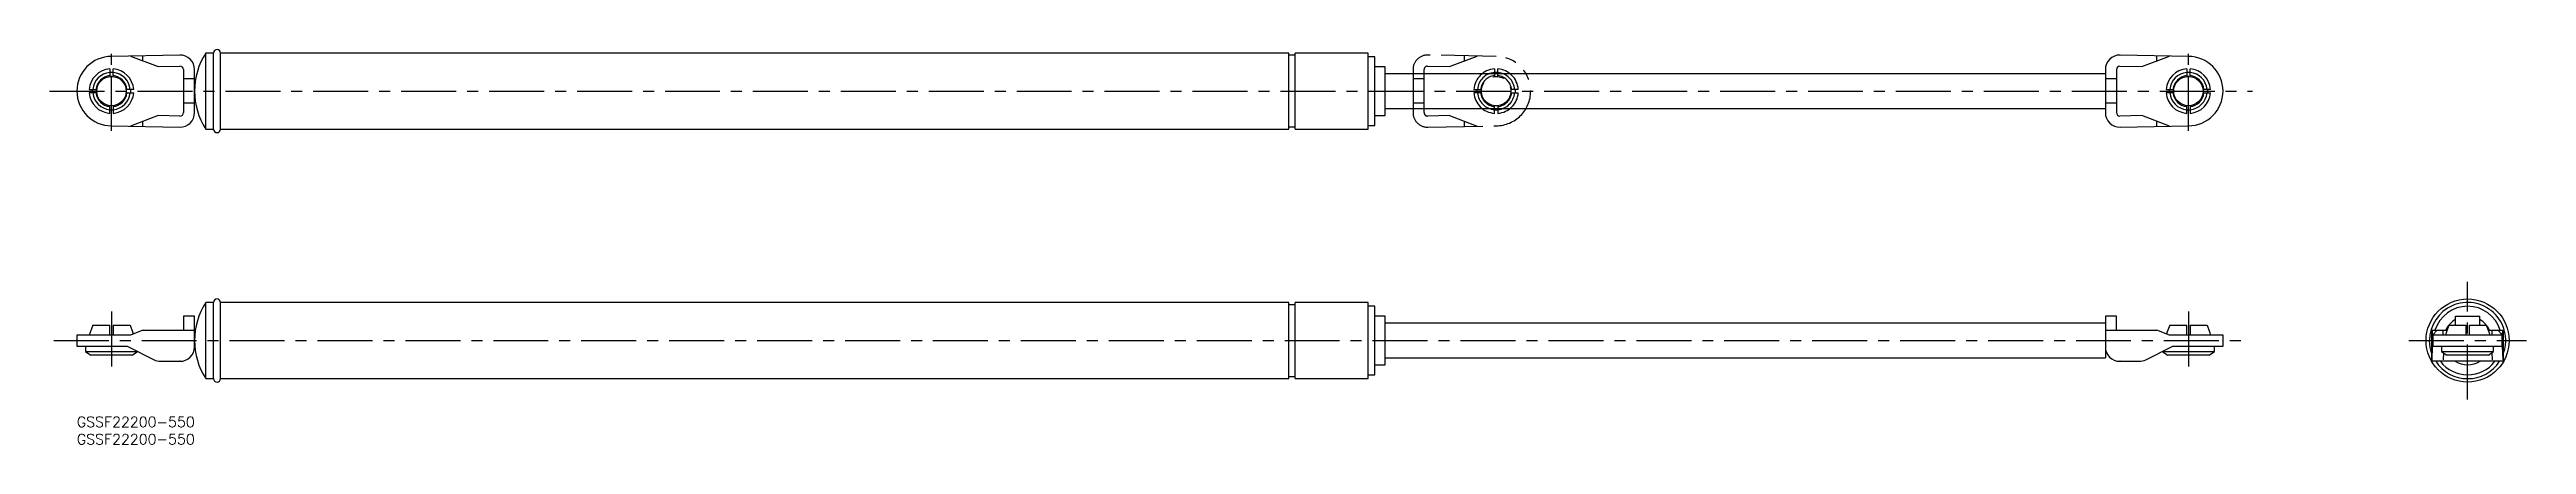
# Model space of a CAD drawing. Extents: x -8 to 708, y -8 to 106.
import ezdxf

# ---------------------------------------------------------------- set-up
doc = ezdxf.new("R2010")
doc.units = 0
doc.header["$LTSCALE"] = 0.5
doc.linetypes.add('CENTER', pattern=[50.8, 31.75, -6.35, 6.35, -6.35])
doc.linetypes.add('PHANTOM', pattern=[63.5, 31.75, -6.35, 6.35, -6.35, 6.35, -6.35])
for name, color, linetype in [('MSM_CENTER', 1, 'CENTER'), ('MSM_CONTINUOUS', 7, 'CONTINUOUS'), ('MSM_IMAGINARY', 6, 'PHANTOM'), ('MSM_PART_NUMBER', 7, 'CONTINUOUS')]:
    doc.layers.add(name, color=color, linetype=linetype)
doc.styles.get("Standard").update_dxf_attribs({"font": 'txt.shx', "height": 3, "bigfont": 'bigfont.shx'})

msp = doc.modelspace()

# ---------------------------------------------------------------- linework, layer by layer
at = {"layer": 'MSM_CENTER'}
for p, q in [((10, 82.59), (10, 105.47)), ((610, 82.59), (610, 105.47)), ((-7.89, 94.03), (628.5, 94.03)), ((690.66, 5), (690.66, 39)), ((10, 30.4), (10, 13.8)), ((610, 30.4), (610, 13.8)), ((-6.67, 22), (626.06, 22)), ((673.66, 22), (707.66, 22))]:
    msp.add_line(p, q, dxfattribs=at)
at = {"layer": 'MSM_CONTINUOUS'}
for p, q in [((9.5, 100.45), (9.5, 98.25)), ((29.71, 104.44), (10, 104.03)), ((10.5, 98.25), (10.5, 100.45)), ((15.5, 104.14), (23.5, 101.11)), ((19.09, 102.78), (19.09, 104.22)), ((23.5, 101.11), (29.78, 101.24)), ((30.8, 100.24), (30.8, 87.82)), ((34, 87.82), (34, 100.24)), ((39.5, 105.03), (37.3, 105.03)), ((37.3, 83.03), (37.3, 105.03)), ((39.5, 83.03), (39.5, 105.03)), ((350.1, 105.03), (41.5, 105.03)), ((41.5, 83.03), (41.5, 105.03)), ((350.1, 83.03), (350.1, 105.03)), ((352, 104.38), (350.1, 104.38)), ((373, 105.03), (352, 105.03)), ((352, 83.03), (352, 105.03)), ((373, 83.03), (373, 105.03)), ((375, 103.93), (373, 103.93)), ((375, 84.13), (375, 103.93)), ((378, 101.03), (375, 101.03)), ((378, 87.03), (378, 101.03)), ((586, 100.24), (586, 87.82)), ((589.2, 100.24), (589.2, 87.82)), ((590.22, 101.24), (596.5, 101.11)), ((610, 104.03), (590.29, 104.44)), ((596.5, 101.11), (604.5, 104.14)), ((600.91, 102.78), (600.91, 104.22)), ((609.5, 100.45), (609.5, 98.25)), ((610.5, 98.25), (610.5, 100.45)), ((3.58, 94.53), (5.78, 94.53)), ((5.78, 93.53), (3.58, 93.53)), ((4.5, 94.03), (4.52, 94.53)), ((4.52, 93.53), (4.5, 94.03)), ((9.5, 99.5), (10, 99.53)), ((10, 99.53), (10.5, 99.5)), ((16.42, 94.53), (14.22, 94.53)), ((14.22, 93.53), (16.42, 93.53)), ((15.48, 94.53), (15.5, 94.03)), ((15.5, 94.03), (15.48, 93.53)), ((34, 97.53), (30.8, 97.53)), ((586, 99.03), (378, 99.03)), ((589.2, 97.53), (586, 97.53)), ((603.58, 94.53), (605.78, 94.53)), ((605.78, 93.53), (603.58, 93.53)), ((604.5, 94.03), (604.52, 94.53)), ((604.52, 93.53), (604.5, 94.03)), ((609.5, 99.5), (610, 99.53)), ((610, 99.53), (610.5, 99.5)), ((616.42, 94.53), (614.22, 94.53)), ((614.22, 93.53), (616.42, 93.53)), ((615.48, 94.53), (615.5, 94.03)), ((615.5, 94.03), (615.48, 93.53)), ((10, 88.53), (9.49, 88.55)), ((9.5, 87.61), (9.5, 89.81)), ((10.5, 88.55), (10, 88.53)), ((10.5, 89.81), (10.5, 87.61)), ((23.5, 86.95), (15.5, 83.91)), ((29.78, 86.82), (23.5, 86.95)), ((34, 90.53), (30.8, 90.53)), ((375, 87.03), (378, 87.03)), ((378, 89.03), (586, 89.03)), ((589.2, 90.53), (586, 90.53)), ((596.5, 86.95), (590.22, 86.82)), ((604.5, 83.91), (596.5, 86.95)), ((609.5, 87.61), (609.5, 89.81)), ((610, 88.53), (609.5, 88.55)), ((610.5, 88.55), (610, 88.53)), ((610.5, 89.81), (610.5, 87.61)), ((10, 84.03), (29.71, 83.62)), ((19.09, 83.84), (19.09, 85.27)), ((37.3, 83.03), (39.5, 83.03)), ((41.5, 83.03), (350.1, 83.03)), ((350.1, 83.68), (352, 83.68)), ((352, 83.03), (373, 83.03)), ((373, 84.13), (375, 84.13)), ((590.29, 83.62), (610, 84.03)), ((600.91, 83.84), (600.91, 85.27)), ((34, 29), (30.8, 29)), ((30.8, 29), (30.8, 25)), ((34, 20.2), (34, 29)), ((39.5, 33), (37.3, 33)), ((37.3, 11), (37.3, 33)), ((39.5, 11), (39.5, 33)), ((350.1, 33), (41.5, 33)), ((41.5, 11), (41.5, 33)), ((350.1, 11), (350.1, 33)), ((352, 32.35), (350.1, 32.35)), ((373, 33), (352, 33)), ((352, 11), (352, 33)), ((373, 11), (373, 33)), ((375, 31.9), (373, 31.9)), ((375, 12.1), (375, 31.9)), ((378, 29), (375, 29)), ((378, 15), (378, 29)), ((589.2, 29), (586, 29)), ((586, 29), (586, 17)), ((589.2, 25), (589.2, 29)), ((687.16, 26.4), (687.16, 29)), ((687.16, 29), (694.16, 29)), ((694.16, 26.4), (694.16, 29)), ((0, 23.6), (0, 20.4)), ((15.5, 23.6), (0, 23.6)), ((4.62, 26.4), (3.58, 23.6)), ((4.62, 26.4), (9.5, 26.4)), ((9.5, 23.6), (9.5, 26.4)), ((10.5, 26.4), (15.38, 26.4)), ((10.5, 26.4), (10.5, 23.6)), ((15.38, 26.4), (16.09, 24.47)), ((19.09, 25), (15.5, 23.6)), ((16.09, 24.47), (16.3, 23.91)), ((19.09, 25), (34, 25)), ((586, 27), (378, 27)), ((586, 25), (600.91, 25)), ((604.5, 23.6), (600.91, 25)), ((603.91, 24.47), (603.7, 23.91)), ((604.62, 26.4), (603.91, 24.47)), ((620, 23.6), (604.5, 23.6)), ((604.62, 26.4), (609.5, 26.4)), ((609.5, 23.6), (609.5, 26.4)), ((610.5, 26.4), (610.5, 23.6)), ((610.5, 26.4), (615.38, 26.4)), ((615.38, 26.4), (616.09, 24.47)), ((616.09, 24.47), (616.42, 23.6)), ((620, 20.4), (620, 23.6)), ((679.83, 20.04), (679.66, 22)), ((680.25, 25), (680.25, 16)), ((680.25, 25), (684.76, 25)), ((680.54, 23.6), (680.47, 25)), ((681.9, 25), (680.54, 23.6)), ((700.77, 23.6), (680.54, 23.6)), ((680.66, 20.4), (680.66, 23.6)), ((683.58, 23.6), (683.58, 25)), ((684.56, 24.47), (684.24, 23.6)), ((685.28, 26.4), (684.56, 24.47)), ((685.28, 26.4), (690.16, 26.4)), ((690.16, 26.4), (690.16, 23.6)), ((691.16, 26.4), (696.03, 26.4)), ((691.16, 23.6), (691.16, 26.4)), ((696.03, 26.4), (696.75, 24.47)), ((696.56, 25), (701.07, 25)), ((696.75, 24.47), (697.08, 23.6)), ((697.74, 23.6), (697.74, 25)), ((699.41, 25), (700.77, 23.6)), ((700.66, 20.4), (700.66, 23.6)), ((700.77, 23.6), (700.85, 25)), ((701.07, 16), (701.07, 25)), ((0, 20.4), (14.54, 20.4)), ((2.5, 20.4), (2.5, 18.8)), ((2.5, 18.8), (4, 17.8)), ((2.5, 18.8), (17.5, 18.8)), ((16, 17.8), (4, 17.8)), ((14.54, 20.4), (22.3, 16.46)), ((16, 17.8), (17.5, 18.8)), ((17.5, 18.8), (17.5, 18.9)), ((24.2, 16), (29.71, 16)), ((29.8, 16), (29.71, 16)), ((375, 15), (378, 15)), ((378, 17), (586, 17)), ((590.29, 16), (590.2, 16)), ((590.29, 16), (595.8, 16)), ((597.7, 16.46), (605.46, 20.4)), ((602.5, 18.9), (602.5, 18.8)), ((602.5, 18.8), (604, 17.8)), ((602.5, 18.8), (617.5, 18.8)), ((616, 17.8), (604, 17.8)), ((605.46, 20.4), (620, 20.4)), ((616, 17.8), (617.5, 18.8)), ((617.5, 18.8), (617.5, 20.4)), ((680.25, 18.45), (679.83, 20.04)), ((701.07, 16), (680.25, 16)), ((680.36, 16), (680.36, 16)), ((680.36, 16), (680.37, 16)), ((680.37, 16.04), (680.38, 16.06)), ((680.37, 16.03), (680.37, 16.04)), ((680.37, 16.02), (680.37, 16.03)), ((680.37, 16.01), (680.37, 16.02)), ((680.37, 16), (680.37, 16.01)), ((680.37, 16.01), (680.37, 16.01)), ((680.38, 16.15), (680.39, 16.17)), ((680.38, 16.13), (680.38, 16.15)), ((680.38, 16.11), (680.38, 16.13)), ((680.38, 16.09), (680.38, 16.11)), ((680.38, 16.07), (680.38, 16.09)), ((680.38, 16.06), (680.38, 16.07)), ((680.39, 16.31), (680.4, 16.35)), ((680.39, 16.28), (680.39, 16.31)), ((680.39, 16.25), (680.39, 16.28)), ((680.39, 16.22), (680.39, 16.25)), ((680.39, 16.2), (680.39, 16.22)), ((680.39, 16.17), (680.39, 16.2)), ((680.4, 16.46), (680.56, 20.4)), ((680.4, 16.42), (680.4, 16.46)), ((680.4, 16.38), (680.4, 16.42)), ((680.4, 16.35), (680.4, 16.38)), ((680.56, 20.4), (700.75, 20.4)), ((683.16, 20.4), (683.16, 18.8)), ((683.16, 18.8), (684.66, 17.8)), ((683.16, 18.8), (698.16, 18.8)), ((683.68, 18.45), (683.6, 16.46)), ((696.66, 17.8), (684.66, 17.8)), ((696.66, 17.8), (698.16, 18.8)), ((697.63, 18.45), (697.71, 16.46)), ((698.16, 18.8), (698.16, 20.4)), ((700.91, 16.46), (700.75, 20.4)), ((700.91, 16.46), (700.92, 16.42)), ((700.92, 16.42), (700.92, 16.38)), ((700.92, 16.38), (700.92, 16.35)), ((700.92, 16.35), (700.92, 16.31)), ((700.92, 16.31), (700.92, 16.28)), ((700.92, 16.28), (700.92, 16.25)), ((700.92, 16.25), (700.93, 16.22)), ((700.93, 16.22), (700.93, 16.2)), ((700.93, 16.2), (700.93, 16.17)), ((700.93, 16.17), (700.93, 16.15)), ((700.93, 16.15), (700.93, 16.13)), ((700.93, 16.13), (700.93, 16.11)), ((700.93, 16.11), (700.94, 16.09)), ((700.94, 16.09), (700.94, 16.07)), ((700.94, 16.07), (700.94, 16.06)), ((700.94, 16.06), (700.94, 16.04)), ((700.94, 16.04), (700.94, 16.03)), ((700.94, 16.03), (700.94, 16.02)), ((700.94, 16.02), (700.95, 16.01)), ((700.95, 16.01), (700.95, 16.01)), ((700.95, 16.01), (700.95, 16)), ((700.95, 16), (700.95, 16)), ((700.95, 16), (700.95, 16)), ((37.3, 11), (39.5, 11)), ((41.5, 11), (350.1, 11)), ((350.1, 11.65), (352, 11.65)), ((352, 11), (373, 11)), ((373, 12.1), (375, 12.1))]:
    msp.add_line(p, q, dxfattribs=at)
for centre, radius in [((10, 94.03), 4.25), ((610, 94.03), 4.25), ((690.66, 22), 12)]:
    msp.add_circle(centre, radius, dxfattribs=at)
for centre, radius, start, end in [((10, 94.03), 10, 90, 270), ((10, 94.03), 6.44, 94.45407, 175.54593), ((10, 94.03), 6.44, 4.45407, 85.54593), ((29.8, 100.24), 4.2, 0, 91.19349), ((29.8, 100.24), 1, 0, 91.19349), ((54, 94.03), 20, 146.63299, 213.36701), ((40.5, 105.03), 1, 0, 180), ((590.2, 100.24), 4.2, 88.80651, 180), ((590.2, 100.24), 1, 88.80651, 180), ((610, 94.03), 6.44, 94.45407, 175.54593), ((610, 94.03), 10, 270, 90), ((610, 94.03), 6.44, 4.45407, 85.54593), ((10, 94.03), 6.44, 184.45407, 265.54593), ((10, 94.03), 5.4, 95.31277, 174.68723), ((10, 94.03), 5.4, 185.31277, 264.68723), ((10, 94.03), 4.5, 96.37937, 173.62063), ((10, 94.03), 4.5, 186.37937, 263.62063), ((10, 94.03), 5.4, 5.31277, 84.68723), ((10, 94.03), 4.5, 6.37937, 83.62063), ((10, 94.03), 5.4, 275.31277, 354.68723), ((10, 94.03), 6.44, 274.45407, 355.54593), ((10, 94.03), 4.5, 276.37937, 353.62063), ((610, 94.03), 6.44, 184.45407, 265.54593), ((610, 94.03), 5.4, 95.31277, 174.68723), ((610, 94.03), 5.4, 185.31277, 264.68723), ((610, 94.03), 4.5, 96.37937, 173.62063), ((610, 94.03), 4.5, 186.37937, 263.62063), ((610, 94.03), 5.4, 5.31277, 84.68723), ((610, 94.03), 4.5, 6.37937, 83.62063), ((610, 94.03), 4.5, 276.37937, 353.62063), ((610, 94.03), 5.4, 275.31277, 354.68723), ((610, 94.03), 6.44, 274.45407, 355.54593), ((29.8, 87.82), 4.2, 268.80651, 0), ((29.8, 87.82), 1, 268.80651, 0), ((590.2, 87.82), 4.2, 180, 271.19349), ((590.2, 87.82), 1, 180, 271.19349), ((40.5, 83.03), 1, 180, 0), ((54, 22), 20, 146.63299, 213.36701), ((40.5, 33), 1, 0, 180), ((690.66, 22), 11, 341.17491, 180), ((690.66, 22), 9.9, 17.6397, 162.3603), ((690.66, 22), 7, 120, 154.62307), ((690.66, 22), 7, 25.37693, 60), ((24.2, 20.2), 4.2, 243.03406, 270), ((29.8, 20.2), 4.2, 270, 0), ((590.2, 20.2), 4.2, 180, 270), ((595.8, 20.2), 4.2, 270, 296.96594), ((690.66, 22), 11, 213.05573, 326.94427), ((690.66, 22), 9.9, 217.3052, 322.6948), ((690.66, 22), 7, 238.99728, 301.00272), ((40.5, 11), 1, 180, 0)]:
    msp.add_arc(centre, radius, start, end, dxfattribs=at)
at = {"layer": 'MSM_IMAGINARY'}
for p, q in [((386, 100.24), (386, 87.82)), ((389.2, 87.82), (389.2, 100.24)), ((390.22, 101.24), (396.5, 101.11)), ((410, 104.03), (390.29, 104.44)), ((396.5, 101.11), (404.5, 104.14)), ((400.91, 102.78), (400.91, 104.22)), ((409.5, 100.45), (409.5, 98.25)), ((410.5, 98.25), (410.5, 100.45)), ((389.2, 97.53), (386, 97.53)), ((403.58, 94.53), (405.78, 94.53)), ((405.78, 93.53), (403.58, 93.53)), ((404.5, 94.03), (404.52, 94.53)), ((404.52, 93.53), (404.5, 94.03)), ((409.5, 99.5), (410, 99.53)), ((410, 99.53), (410.5, 99.5)), ((416.42, 94.53), (414.22, 94.53)), ((414.22, 93.53), (416.42, 93.53)), ((415.48, 94.53), (415.5, 94.03)), ((415.5, 94.03), (415.48, 93.53)), ((389.2, 90.53), (386, 90.53)), ((396.5, 86.95), (390.22, 86.82)), ((396.5, 86.95), (404.5, 83.91)), ((409.5, 87.61), (409.5, 89.81)), ((410, 88.53), (409.5, 88.55)), ((410.5, 88.55), (410, 88.53)), ((410.5, 89.81), (410.5, 87.61)), ((390.29, 83.62), (410, 84.03)), ((400.91, 83.84), (400.91, 85.27))]:
    msp.add_line(p, q, dxfattribs=at)
msp.add_circle((410, 94.03), 4.25, dxfattribs=at)
for centre, radius, start, end in [((390.2, 100.24), 4.2, 88.80651, 180), ((390.2, 100.24), 1, 88.80651, 180), ((410, 94.03), 6.44, 94.45407, 175.54593), ((410, 94.03), 10, 270, 90), ((410, 94.03), 6.44, 4.45407, 85.54593), ((410, 94.03), 6.44, 184.45407, 265.54593), ((410, 94.03), 5.4, 95.31277, 174.68723), ((410, 94.03), 5.4, 185.31277, 264.68723), ((410, 94.03), 4.5, 96.37937, 173.62063), ((410, 94.03), 4.5, 186.37937, 263.62063), ((410, 94.03), 5.4, 5.31277, 84.68723), ((410, 94.03), 4.5, 6.37937, 83.62063), ((410, 94.03), 4.5, 276.37937, 353.62063), ((410, 94.03), 5.4, 275.31277, 354.68723), ((410, 94.03), 6.44, 274.45407, 355.54593), ((390.2, 87.82), 4.2, 180, 271.19349), ((390.2, 87.82), 1, 180, 271.19349)]:
    msp.add_arc(centre, radius, start, end, dxfattribs=at)

# ---------------------------------------------------------------- texts
at = {"layer": 'MSM_PART_NUMBER', "char_height": 3, "width": 121.0942, "attachment_point": 1}
for insert in [(0, 0), (0, -5)]:
    msp.add_mtext('{GSSF22200-550}', dxfattribs=dict(at, insert=insert))

doc.saveas('drawing.dxf')
